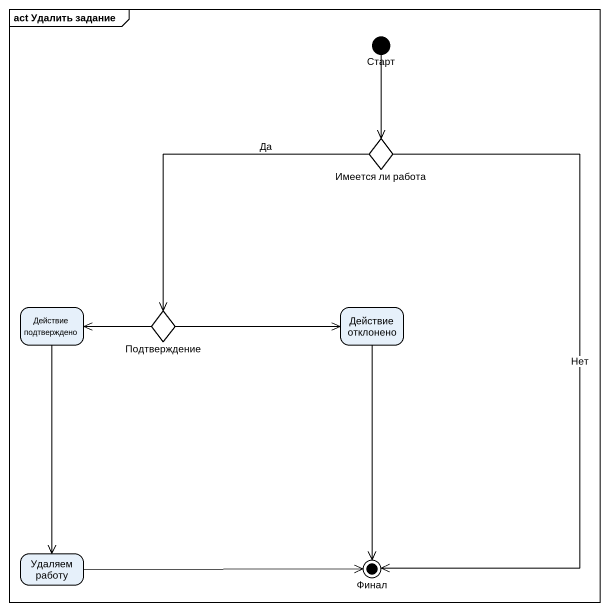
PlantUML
@startuml
mainframe act Удалить задание
hide empty description
state Старт <<start>>
state "Имеется ли работа" as Имеется_ли_работа <<choice>>
state "Действие подтверждено" as Действие_подтверждено
state Подтверждение <<choice>>
state "Действие отклонено" as Действие_отклонено
state "Удаляем работу" as Удаляем_работу
state Финал <<end>>
Старт --> Имеется_ли_работа
Имеется_ли_работа --> Подтверждение : Да
Имеется_ли_работа --> Финал : Нет
Действие_подтверждено --> Удаляем_работу
Подтверждение -left-> Действие_подтверждено
Подтверждение -right-> Действие_отклонено
Действие_отклонено --> Финал
Удаляем_работу -right-> Финал
@enduml
